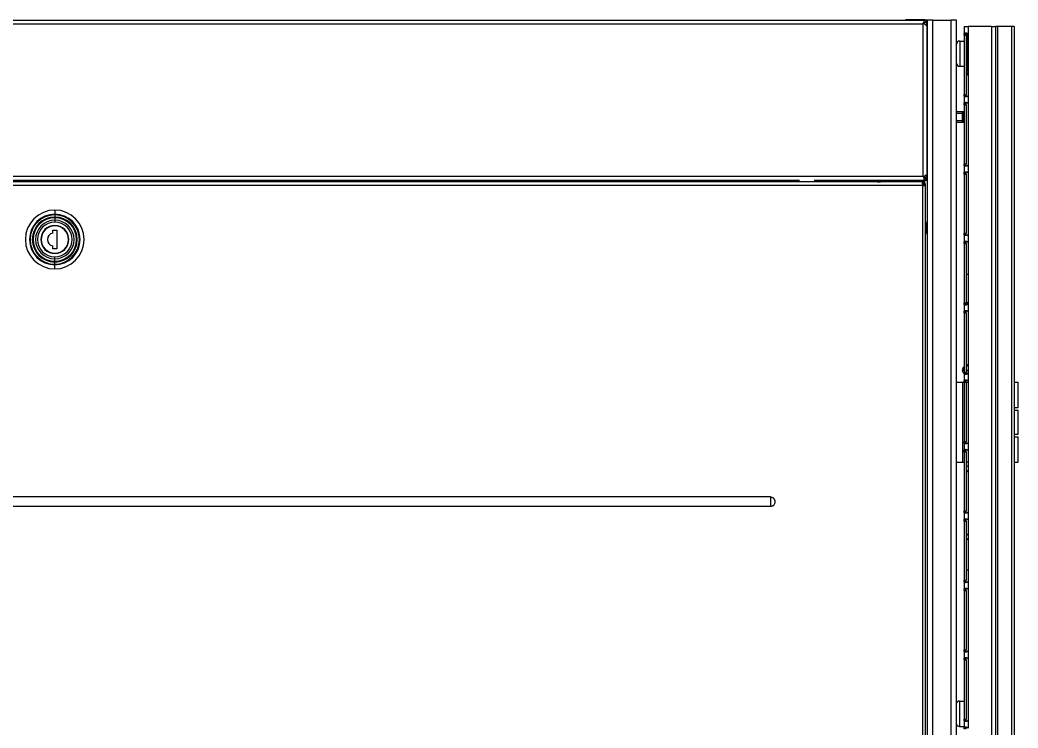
# Model space of a CAD drawing. Header units: millimetres. Extents: x 167 to 1022, y 285 to 720.
# Drawn here: x 454.9 to 517.2, y 439.9 to 484.1 of the extents above; entities that cross this region are included whole.
import ezdxf

# ---------------------------------------------------------------- set-up
doc = ezdxf.new("R2010")
doc.units = ezdxf.units.MM

msp = doc.modelspace()

# ---------------------------------------------------------------- linework, layer by layer
at = {"color": 7, "linetype": 'Continuous', "lineweight": 25}
for p, q in [((402.596, 484.129), (511.499, 484.129)), ((510.222, 484.139), (510.233, 484.129)), ((510.222, 484.139), (510.223, 484.139)), ((511.422, 484.139), (510.223, 484.139)), ((510.233, 484.129), (510.223, 484.139)), ((511.412, 484.129), (511.422, 484.139)), ((511.499, 484.129), (511.499, 484.009)), ((511.547, 484.129), (511.499, 484.129)), ((511.547, 484.129), (511.547, 484.009)), ((511.597, 484.129), (511.547, 484.129)), ((511.597, 288.629), (511.597, 484.129)), ((511.917, 484.129), (511.597, 484.129)), ((511.917, 288.629), (511.917, 484.129)), ((511.917, 484.129), (513.077, 484.129)), ((513.077, 288.629), (513.077, 484.129)), ((513.397, 484.129), (513.077, 484.129)), ((513.397, 291.499), (513.397, 484.129)), ((402.787, 483.889), (511.307, 483.889)), ((511.307, 483.889), (511.36, 483.97)), ((511.307, 483.889), (511.392, 483.91)), ((511.307, 483.889), (511.307, 474.369)), ((511.392, 483.91), (511.35, 483.91)), ((511.36, 483.97), (511.36, 483.929)), ((511.407, 483.889), (511.407, 483.998)), ((511.427, 483.979), (511.427, 484.005)), ((511.427, 483.86), (511.427, 483.979)), ((511.547, 483.979), (511.427, 483.979)), ((511.547, 484.009), (511.499, 484.009)), ((511.547, 483.792), (511.536, 483.792)), ((511.547, 483.792), (511.547, 483.979)), ((511.547, 483.792), (511.547, 474.466)), ((513.887, 483.729), (513.887, 483.258)), ((513.887, 483.729), (514.127, 483.729)), ((514.127, 483.729), (514.127, 483.258)), ((515.597, 483.729), (514.127, 483.729)), ((515.597, 483.729), (515.597, 292.329)), ((515.597, 483.729), (515.837, 483.729)), ((515.837, 483.729), (515.837, 292.329)), ((515.957, 483.729), (515.837, 483.729)), ((516.837, 483.729), (515.957, 483.729)), ((515.957, 483.729), (515.957, 395.972)), ((516.997, 483.729), (516.837, 483.729)), ((516.837, 483.729), (516.837, 394.452)), ((516.997, 483.729), (516.997, 292.329)), ((513.607, 482.819), (513.607, 481.239)), ((513.607, 482.819), (513.887, 482.819)), ((513.887, 483.258), (514.007, 483.258)), ((513.887, 483.179), (513.887, 483.258)), ((513.887, 483.179), (514.007, 483.179)), ((513.887, 483.179), (513.887, 479.479)), ((514.007, 483.179), (514.007, 483.258)), ((514.007, 483.179), (514.007, 479.479)), ((514.057, 483.305), (514.057, 481.029)), ((514.15, 479.479), (514.15, 483.179)), ((513.407, 481.439), (513.407, 482.619)), ((514.067, 482.369), (514.057, 482.369)), ((514.067, 481.604), (514.067, 482.454)), ((514.15, 482.415), (514.067, 482.454)), ((514.067, 481.689), (514.057, 481.689)), ((514.15, 481.643), (514.067, 481.604)), ((513.607, 481.239), (513.887, 481.239)), ((514.007, 481.029), (514.057, 481.029)), ((514.127, 480.679), (514.007, 480.679)), ((514.132, 480.899), (514.057, 480.769)), ((514.088, 480.754), (514.057, 480.769)), ((514.127, 480.679), (514.15, 480.679)), ((514.127, 480.679), (514.127, 479.399)), ((513.887, 479.479), (514.007, 479.479)), ((513.887, 479.399), (513.887, 479.479)), ((513.887, 479.399), (514.007, 479.399)), ((513.887, 479.399), (513.887, 478.918)), ((514.007, 479.399), (514.007, 479.479)), ((514.127, 479.399), (514.127, 478.918)), ((513.887, 478.918), (514.007, 478.918)), ((513.887, 478.839), (513.887, 478.918)), ((513.887, 478.839), (514.007, 478.839)), ((513.887, 478.839), (513.887, 475.139)), ((514.007, 478.839), (514.007, 478.918)), ((514.007, 478.839), (514.007, 475.139)), ((514.127, 478.918), (514.127, 475.059)), ((514.15, 475.139), (514.15, 478.839)), ((513.397, 478.404), (513.749, 478.404)), ((513.397, 478.304), (513.749, 478.304)), ((513.749, 477.834), (513.397, 477.834)), ((513.749, 478.404), (513.749, 478.304)), ((513.749, 478.404), (513.787, 478.404)), ((513.749, 478.304), (513.749, 477.834)), ((513.749, 478.304), (513.82, 478.304)), ((513.82, 477.834), (513.749, 477.834)), ((513.749, 477.834), (513.749, 477.734)), ((513.787, 478.404), (513.887, 478.404)), ((513.82, 478.304), (513.82, 477.834)), ((513.82, 478.304), (513.858, 478.304)), ((513.858, 477.834), (513.82, 477.834)), ((513.858, 477.834), (513.858, 478.304)), ((513.858, 478.304), (513.887, 478.304)), ((513.887, 477.834), (513.858, 477.834)), ((513.749, 477.734), (513.397, 477.734)), ((513.787, 477.734), (513.749, 477.734)), ((513.887, 477.734), (513.787, 477.734)), ((513.887, 475.139), (514.007, 475.139)), ((513.887, 475.059), (513.887, 475.139)), ((513.887, 475.059), (514.007, 475.059)), ((513.887, 475.059), (513.887, 474.578)), ((514.007, 475.059), (514.007, 475.139)), ((514.127, 475.059), (514.127, 474.578)), ((402.596, 474.129), (503.547, 474.129)), ((402.787, 474.369), (511.307, 474.369)), ((456.097, 474.109), (456.093, 474.129)), ((456.117, 474.129), (456.097, 474.109)), ((456.097, 474.009), (456.097, 474.109)), ((457.977, 474.129), (457.997, 474.109)), ((457.997, 474.109), (457.995, 474.129)), ((457.997, 474.109), (458.001, 474.129)), ((457.997, 474.009), (457.997, 474.109)), ((495.817, 474.009), (495.817, 474.129)), ((496.017, 474.009), (496.017, 474.129)), ((496.967, 474.129), (496.967, 474.009)), ((497.517, 474.009), (497.517, 474.129)), ((497.717, 474.129), (497.717, 474.009)), ((498.117, 474.129), (498.117, 474.009)), ((501.437, 474.129), (501.437, 474.009)), ((503.547, 474.041), (503.477, 474.129)), ((503.547, 474.132), (503.547, 474.009)), ((504.547, 474.009), (504.547, 474.132)), ((504.547, 474.129), (511.499, 474.129)), ((505.727, 474.009), (505.727, 474.129)), ((506.047, 474.009), (506.047, 474.129)), ((506.217, 474.009), (506.217, 474.129)), ((508.547, 474.109), (508.147, 474.109)), ((508.217, 474.129), (508.217, 474.109)), ((508.547, 474.129), (508.547, 474.109)), ((508.547, 474.109), (508.547, 474.009)), ((508.547, 474.109), (508.947, 474.109)), ((508.877, 474.109), (508.877, 474.129)), ((509.897, 474.009), (509.897, 474.129)), ((511.307, 474.369), (511.35, 474.348)), ((511.307, 474.369), (511.392, 474.348)), ((511.307, 474.369), (511.36, 474.288)), ((511.392, 474.348), (511.35, 474.348)), ((511.36, 474.288), (511.36, 474.329)), ((511.407, 474.369), (511.407, 474.259)), ((511.427, 474.279), (511.427, 474.398)), ((511.547, 474.279), (511.427, 474.279)), ((511.427, 474.253), (511.427, 474.279)), ((511.427, 473.884), (511.427, 474.129)), ((511.499, 474.129), (511.499, 474.249)), ((511.499, 474.249), (511.547, 474.249)), ((511.499, 474.129), (511.547, 474.129)), ((511.547, 474.279), (511.547, 474.466)), ((511.547, 474.129), (511.547, 474.249)), ((513.887, 474.578), (514.007, 474.578)), ((513.887, 474.499), (513.887, 474.578)), ((513.887, 474.499), (514.007, 474.499)), ((513.887, 474.499), (513.887, 470.799)), ((514.007, 474.499), (514.007, 474.578)), ((514.007, 474.499), (514.007, 470.799)), ((514.127, 474.578), (514.127, 470.719)), ((514.15, 470.799), (514.15, 474.499)), ((511.312, 474.009), (402.783, 474.009)), ((402.822, 473.809), (511.272, 473.809)), ((511.372, 473.884), (511.272, 473.884)), ((511.284, 473.845), (511.272, 473.809)), ((511.308, 473.82), (511.272, 473.809)), ((511.272, 473.809), (511.272, 391.829)), ((511.312, 474.009), (511.312, 473.909)), ((511.372, 474.009), (511.312, 474.009)), ((511.372, 473.909), (511.312, 473.909)), ((511.372, 474.009), (511.372, 473.909)), ((511.472, 473.884), (511.372, 473.884)), ((511.372, 473.849), (511.372, 473.884)), ((511.472, 473.849), (511.372, 473.849)), ((511.472, 473.849), (511.472, 473.884)), ((511.472, 391.789), (511.472, 473.849)), ((457.047, 472.25), (457.047, 471.991)), ((457.047, 471.991), (457.047, 471.952)), ((457.047, 471.952), (457.047, 471.816)), ((457.047, 471.809), (457.047, 471.771)), ((457.047, 471.771), (457.047, 471.614)), ((457.047, 471.614), (457.047, 471.489)), ((456.732, 471.201), (456.734, 471.201)), ((456.732, 471.198), (456.732, 471.201)), ((456.734, 471.199), (456.734, 471.201)), ((456.917, 470.989), (457.177, 470.989)), ((456.917, 470.809), (456.917, 470.989)), ((457.047, 471.284), (457.047, 471.264)), ((457.047, 471.264), (457.047, 471.26)), ((457.177, 470.989), (457.177, 469.829)), ((511.577, 471.129), (511.477, 471.129)), ((511.577, 471.129), (511.577, 471.529)), ((511.597, 471.459), (511.577, 471.459)), ((511.577, 471.129), (511.577, 470.729)), ((511.597, 471.129), (511.577, 471.129)), ((456.255, 470.724), (456.256, 470.723)), ((456.255, 470.724), (456.257, 470.724)), ((456.257, 470.724), (456.256, 470.723)), ((511.577, 470.799), (511.597, 470.799)), ((513.887, 470.799), (514.007, 470.799)), ((513.887, 470.719), (513.887, 470.799)), ((513.887, 470.719), (514.007, 470.719)), ((513.887, 470.719), (513.887, 470.238)), ((514.007, 470.719), (514.007, 470.799)), ((514.127, 470.719), (514.127, 470.238)), ((456.917, 469.829), (456.917, 470.009)), ((457.177, 469.829), (456.917, 469.829)), ((513.887, 470.238), (514.007, 470.238)), ((513.887, 470.159), (513.887, 470.238)), ((513.887, 470.159), (514.007, 470.159)), ((513.887, 470.159), (513.887, 466.459)), ((514.007, 470.159), (514.007, 470.238)), ((514.007, 470.159), (514.007, 466.459)), ((514.127, 470.238), (514.127, 468.229)), ((514.15, 466.459), (514.15, 470.159)), ((456.732, 469.619), (456.732, 469.619)), ((456.734, 469.617), (456.732, 469.619)), ((456.734, 469.619), (456.734, 469.617)), ((457.047, 469.554), (457.047, 469.557)), ((457.047, 469.534), (457.047, 469.554)), ((457.047, 469.204), (457.047, 469.329)), ((457.047, 469.046), (457.047, 469.204)), ((457.047, 469.009), (457.047, 469.046)), ((457.047, 468.866), (457.047, 469.002)), ((457.047, 468.827), (457.047, 468.866)), ((457.047, 468.568), (457.047, 468.827)), ((514.127, 468.229), (514.007, 468.229)), ((514.127, 468.229), (514.15, 468.229)), ((513.887, 466.459), (514.007, 466.459)), ((513.887, 466.379), (513.887, 466.459)), ((513.887, 466.379), (514.007, 466.379)), ((513.887, 466.379), (513.887, 465.898)), ((514.007, 466.379), (514.007, 466.459)), ((514.127, 466.499), (514.127, 466.379)), ((514.127, 466.379), (514.127, 465.898)), ((513.887, 465.898), (514.007, 465.898)), ((513.887, 465.819), (513.887, 465.898)), ((513.887, 465.819), (514.007, 465.819)), ((513.887, 465.819), (513.887, 462.119)), ((514.007, 465.819), (514.007, 465.898)), ((514.007, 465.819), (514.007, 462.119)), ((514.15, 462.119), (514.15, 465.819)), ((514.096, 462.576), (514.007, 462.559)), ((514.029, 462.528), (514.007, 462.524)), ((514.029, 462.528), (514.096, 462.576)), ((514.15, 462.564), (514.096, 462.576)), ((513.828, 462.085), (513.887, 462.029)), ((513.887, 462.119), (514.007, 462.119)), ((513.887, 462.039), (513.887, 462.119)), ((513.887, 462.039), (514.007, 462.039)), ((513.887, 462.039), (513.887, 461.558)), ((514.007, 462.039), (514.007, 462.119)), ((514.127, 462.039), (514.127, 461.558)), ((513.397, 461.479), (513.797, 461.479)), ((513.797, 456.479), (513.797, 461.479)), ((513.797, 461.479), (513.887, 461.479)), ((513.887, 461.558), (514.007, 461.558)), ((513.887, 461.479), (513.887, 461.558)), ((513.887, 461.479), (514.007, 461.479)), ((513.887, 461.479), (513.887, 457.779)), ((514.007, 461.479), (514.007, 461.558)), ((514.007, 461.479), (514.007, 457.779)), ((514.007, 461.479), (514.15, 461.479)), ((514.15, 457.779), (514.15, 461.479)), ((516.997, 461.479), (517.247, 461.479)), ((517.247, 459.879), (517.247, 461.479)), ((517.247, 459.879), (516.997, 459.879)), ((516.997, 459.729), (517.247, 459.729)), ((517.247, 458.229), (517.247, 459.729)), ((516.997, 458.229), (517.247, 458.229)), ((516.997, 458.079), (517.247, 458.079)), ((517.247, 456.479), (517.247, 458.079)), ((513.887, 457.779), (514.007, 457.779)), ((513.887, 457.699), (513.887, 457.779)), ((513.887, 457.699), (514.007, 457.699)), ((513.887, 457.699), (513.887, 457.218)), ((513.997, 457.633), (513.997, 457.686)), ((513.997, 457.232), (513.997, 457.285)), ((514.007, 457.699), (514.007, 457.779)), ((514.127, 457.699), (514.127, 457.218)), ((513.887, 457.218), (514.007, 457.218)), ((513.887, 457.139), (513.887, 457.218)), ((513.887, 457.139), (514.007, 457.139)), ((513.887, 457.139), (513.887, 453.439)), ((514.007, 457.139), (514.007, 457.218)), ((514.007, 457.139), (514.007, 453.439)), ((514.15, 453.439), (514.15, 457.139)), ((513.397, 456.479), (513.797, 456.479)), ((513.797, 456.479), (513.887, 456.479)), ((514.15, 456.479), (514.007, 456.479)), ((514.127, 456.229), (514.007, 456.229)), ((514.127, 456.229), (514.127, 455.868)), ((514.127, 456.229), (514.15, 456.229)), ((516.997, 456.479), (517.247, 456.479)), ((501.777, 454.308), (412.317, 454.308)), ((501.777, 454.308), (501.777, 453.71)), ((501.777, 453.71), (412.317, 453.71)), ((513.887, 453.439), (514.007, 453.439)), ((513.887, 453.359), (513.887, 453.439)), ((513.887, 453.359), (514.007, 453.359)), ((513.887, 453.359), (513.887, 452.878)), ((513.887, 452.878), (514.007, 452.878)), ((513.887, 452.799), (513.887, 452.878)), ((514.007, 453.359), (514.007, 453.439)), ((514.007, 452.799), (514.007, 452.878)), ((514.127, 453.359), (514.127, 452.878)), ((513.887, 452.799), (514.007, 452.799)), ((513.887, 452.799), (513.887, 449.099)), ((514.007, 452.799), (514.007, 449.099)), ((514.15, 449.099), (514.15, 452.799)), ((514.127, 452.009), (514.127, 451.618)), ((514.127, 449.729), (514.007, 449.729)), ((514.127, 449.729), (514.15, 449.729)), ((514.127, 449.729), (514.127, 449.019)), ((513.887, 449.099), (514.007, 449.099)), ((513.887, 449.019), (513.887, 449.099)), ((513.887, 449.019), (514.007, 449.019)), ((513.887, 449.019), (513.887, 448.538)), ((513.887, 448.538), (514.007, 448.538)), ((513.887, 448.459), (513.887, 448.538)), ((514.007, 449.019), (514.007, 449.099)), ((514.007, 448.459), (514.007, 448.538)), ((514.127, 449.019), (514.127, 448.538)), ((514.127, 448.538), (514.127, 444.679)), ((513.887, 448.459), (514.007, 448.459)), ((513.887, 448.459), (513.887, 444.759)), ((514.007, 448.459), (514.007, 444.759)), ((514.15, 444.759), (514.15, 448.459)), ((513.887, 444.759), (514.007, 444.759)), ((513.887, 444.679), (513.887, 444.759)), ((514.007, 444.679), (514.007, 444.759)), ((513.887, 444.679), (514.007, 444.679)), ((513.887, 444.679), (513.887, 444.198)), ((513.887, 444.198), (514.007, 444.198)), ((513.887, 444.119), (513.887, 444.198)), ((514.007, 444.119), (514.007, 444.198)), ((514.127, 444.679), (514.127, 444.198)), ((514.127, 444.198), (514.127, 440.339)), ((513.887, 444.119), (514.007, 444.119)), ((513.887, 444.119), (513.887, 440.419)), ((514.007, 444.119), (514.007, 440.419)), ((514.15, 440.419), (514.15, 444.119)), ((513.587, 441.544), (513.587, 439.964)), ((513.587, 441.544), (513.887, 441.544)), ((513.887, 440.419), (514.007, 440.419)), ((513.887, 440.339), (513.887, 440.419)), ((514.007, 440.339), (514.007, 440.419)), ((513.587, 439.964), (513.887, 439.964)), ((513.887, 440.339), (514.007, 440.339)), ((513.887, 440.339), (513.887, 439.858)), ((513.887, 439.858), (514.007, 439.858)), ((513.887, 439.779), (513.887, 439.858)), ((514.007, 439.779), (514.007, 439.858)), ((514.127, 440.339), (514.127, 439.858))]:
    msp.add_line(p, q, dxfattribs=at)
at = {"color": 7, "linetype": 'Continuous', "lineweight": 25, "flags": 128}
for points in [[(514.057, 480.769), (514.025, 480.791), (514.007, 480.805)], [(501.082, 474.009), (501.049, 474.04), (500.977, 474.129)], [(501.793, 474.009), (501.826, 474.04), (501.898, 474.129)]]:
    msp.add_lwpolyline(points, dxfattribs=at)
at = {"color": 7, "linetype": 'Continuous', "lineweight": 25}
for centre, radius, start, end in [((513.607, 482.619), 0.2, 90, 180), ((514, 483.179), 0.15, 0, 31.97075), ((513.607, 481.439), 0.2, 180, 270), ((514.207, 481.029), 0.15, 180, 240), ((514, 479.479), 0.15, 328.02925, 0), ((514, 478.839), 0.15, 0, 31.97075), ((513.731, 478.316), 0.0893, 351.95053, 78.57825), ((513.731, 477.821), 0.0893, 281.42175, 8.04947), ((513.77, 478.316), 0.0893, 351.95053, 78.57825), ((513.77, 477.821), 0.0893, 281.42175, 8.04947), ((514, 475.139), 0.15, 328.02925, 0), ((508.547, 474.859), 0.85, 241.92751, 270), ((508.547, 474.859), 0.85, 270, 298.07249), ((514, 474.499), 0.15, 0, 31.97075), ((457.047, 470.409), 1.841, 90, 270), ((457.047, 470.409), 1.841, 270, 90), ((457.047, 470.409), 1.582, 90, 270), ((457.047, 470.409), 1.543, 90, 270), ((457.047, 470.409), 1.407, 90, 270), ((457.047, 470.409), 1.4, 90, 270), ((457.047, 470.409), 1.362, 90, 270), ((457.047, 470.409), 1.205, 90, 270), ((457.047, 470.409), 1.582, 270, 90), ((457.047, 470.409), 1.543, 270, 90), ((457.047, 470.409), 1.407, 270, 90), ((457.047, 470.409), 1.4, 270, 90), ((457.047, 470.409), 1.362, 270, 90), ((457.047, 470.409), 1.205, 270, 90), ((457.047, 470.409), 1.08, 90, 270), ((457.047, 470.409), 0.875, 90, 270), ((457.047, 470.409), 0.855, 90, 270), ((457.047, 470.409), 0.85, 0, 180), ((457.047, 470.409), 0.853, 111.68103, 158.31897), ((457.047, 470.409), 0.852, 90, 111.63323), ((457.047, 470.409), 1.08, 270, 90), ((457.047, 470.409), 0.875, 270, 90), ((457.047, 470.409), 0.855, 270, 90), ((457.047, 470.409), 0.852, 270, 90), ((512.327, 471.129), 0.85, 151.92751, 180), ((512.327, 471.129), 0.85, 180, 208.07249), ((457.047, 470.409), 0.852, 158.36677, 248.36677), ((457.047, 470.409), 0.851, 158.26286, 248.26286), ((457.047, 470.409), 0.85, 180, 0), ((457.001, 470.409), 0.409, 101.81423, 258.18577), ((514, 470.799), 0.15, 328.02925, 0), ((514, 470.159), 0.15, 0, 31.97075), ((457.047, 470.409), 0.852, 248.36677, 270), ((514, 466.579), 0.15, 328.02925, 0), ((514, 466.459), 0.15, 328.02925, 0), ((514, 465.819), 0.15, 0, 31.97075), ((514, 462.119), 0.15, 328.02925, 0), ((514, 461.479), 0.15, 0, 31.97075), ((514, 457.779), 0.15, 328.02925, 0), ((514, 457.139), 0.15, 0, 31.97075), ((514, 455.789), 0.15, 0, 31.97075), ((514, 453.439), 0.15, 328.02925, 0), ((514, 452.799), 0.15, 0, 31.97075), ((514, 452.089), 0.15, 328.02925, 0), ((514, 451.539), 0.15, 0, 31.97075), ((514, 449.099), 0.15, 328.02925, 0), ((514, 448.459), 0.15, 0, 31.97075), ((514, 444.759), 0.15, 328.02925, 0), ((514, 444.119), 0.15, 0, 31.97075), ((513.587, 441.344), 0.2, 90, 161.80513), ((514, 440.419), 0.15, 328.02925, 0), ((513.587, 440.164), 0.2, 198.19487, 270)]:
    msp.add_arc(centre, radius, start, end, dxfattribs=at)
for points, knots in [([(511.499, 484.129), (511.486, 484.129), (511.459, 484.129), (511.427, 484.125), (511.401, 484.115), (511.381, 484.099), (511.368, 484.076), (511.36, 484.045), (511.356, 484.01), (511.359, 483.983), (511.36, 483.97)], [0, 0, 0, 0, 0.124893, 0.249876, 0.374897, 0.499919, 0.624947, 0.749965, 0.874984, 1, 1, 1, 1]), ([(511.499, 484.009), (511.481, 484.009), (511.444, 484.009), (511.403, 484.004), (511.377, 483.991), (511.363, 483.977), (511.36, 483.963), (511.358, 483.956)], [0, 0, 0, 0, 0.289161, 0.577672, 0.722289, 0.866716, 1, 1, 1, 1]), ([(511.547, 483.792), (511.547, 483.791), (511.545, 483.788), (511.534, 483.79), (511.517, 483.796), (511.495, 483.808), (511.468, 483.825), (511.44, 483.847), (511.413, 483.875), (511.399, 483.898), (511.392, 483.91)], [0, 0, 0, 0, 0.125007, 0.250015, 0.375023, 0.500038, 0.625051, 0.750066, 0.875064, 1, 1, 1, 1]), ([(513.887, 483.258), (513.888, 483.27), (513.889, 483.293), (513.901, 483.314), (513.924, 483.326), (513.956, 483.33), (513.997, 483.326), (514.042, 483.314), (514.089, 483.293), (514.115, 483.27), (514.127, 483.258)], [0, 0, 0, 0, 0.124908, 0.249934, 0.374966, 0.5, 0.625034, 0.750066, 0.875092, 1, 1, 1, 1]), ([(514.007, 483.258), (514.008, 483.267), (514.008, 483.286), (514.011, 483.307), (514.018, 483.315), (514.021, 483.318)], [0, 0, 0, 0, 0.3713948, 0.7423809, 1, 1, 1, 1]), ([(514.15, 480.735), (514.149, 480.735), (514.128, 480.737), (514.098, 480.749), (514.064, 480.765), (514.06, 480.768), (514.057, 480.769)], [0, 0, 0, 0, 0.01424, 0.344635, 0.671214, 1, 1, 1, 1]), ([(514.132, 480.899), (514.133, 480.897), (514.134, 480.896), (514.15, 480.89), (514.15, 480.89)], [0, 0, 0, 0, 0.978495, 1, 1, 1, 1]), ([(514.127, 479.399), (514.115, 479.388), (514.089, 479.365), (514.042, 479.344), (513.997, 479.332), (513.956, 479.328), (513.924, 479.332), (513.901, 479.344), (513.889, 479.365), (513.888, 479.388), (513.887, 479.399)], [0, 0, 0, 0, 0.124908, 0.249934, 0.374966, 0.5, 0.625034, 0.750066, 0.875092, 1, 1, 1, 1]), ([(514.013, 479.351), (514.011, 479.358), (514.008, 479.372), (514.008, 479.39), (514.007, 479.399)], [0, 0, 0, 0, 0.492849, 1, 1, 1, 1]), ([(513.887, 478.918), (513.888, 478.93), (513.889, 478.953), (513.901, 478.974), (513.924, 478.986), (513.956, 478.99), (513.997, 478.986), (514.042, 478.974), (514.089, 478.953), (514.115, 478.93), (514.127, 478.918)], [0, 0, 0, 0, 0.124908, 0.249934, 0.374966, 0.5, 0.625034, 0.750066, 0.875092, 1, 1, 1, 1]), ([(514.007, 478.918), (514.008, 478.927), (514.008, 478.946), (514.011, 478.967), (514.018, 478.975), (514.021, 478.978)], [0, 0, 0, 0, 0.371395, 0.742381, 1, 1, 1, 1]), ([(514.127, 475.059), (514.115, 475.048), (514.089, 475.025), (514.042, 475.004), (513.997, 474.992), (513.956, 474.988), (513.924, 474.992), (513.901, 475.004), (513.889, 475.025), (513.888, 475.048), (513.887, 475.059)], [0, 0, 0, 0, 0.124908, 0.249934, 0.374966, 0.5, 0.625034, 0.750066, 0.875092, 1, 1, 1, 1]), ([(514.013, 475.011), (514.011, 475.018), (514.008, 475.032), (514.008, 475.05), (514.007, 475.059)], [0, 0, 0, 0, 0.492849, 1, 1, 1, 1]), ([(511.36, 474.288), (511.359, 474.275), (511.356, 474.248), (511.36, 474.212), (511.368, 474.182), (511.381, 474.159), (511.401, 474.142), (511.427, 474.133), (511.459, 474.129), (511.486, 474.129), (511.499, 474.129)], [0, 0, 0, 0, 0.125016, 0.250035, 0.375053, 0.500081, 0.625103, 0.750124, 0.875107, 1, 1, 1, 1]), ([(511.358, 474.302), (511.36, 474.295), (511.363, 474.281), (511.377, 474.266), (511.403, 474.254), (511.444, 474.249), (511.481, 474.249), (511.499, 474.249)], [0, 0, 0, 0, 0.1332838, 0.2777108, 0.4223284, 0.7108394, 1, 1, 1, 1]), ([(511.392, 474.348), (511.399, 474.36), (511.413, 474.383), (511.44, 474.411), (511.468, 474.433), (511.495, 474.45), (511.517, 474.461), (511.534, 474.468), (511.545, 474.47), (511.547, 474.467), (511.547, 474.466)], [0, 0, 0, 0, 0.124936, 0.249934, 0.374949, 0.499962, 0.624977, 0.749985, 0.874993, 1, 1, 1, 1]), ([(513.887, 474.578), (513.888, 474.59), (513.889, 474.613), (513.901, 474.634), (513.924, 474.646), (513.956, 474.65), (513.997, 474.646), (514.042, 474.634), (514.089, 474.613), (514.115, 474.59), (514.127, 474.578)], [0, 0, 0, 0, 0.124908, 0.249934, 0.374966, 0.5, 0.625034, 0.750066, 0.875092, 1, 1, 1, 1]), ([(514.007, 474.578), (514.008, 474.587), (514.008, 474.606), (514.011, 474.627), (514.018, 474.635), (514.021, 474.638)], [0, 0, 0, 0, 0.371395, 0.742381, 1, 1, 1, 1]), ([(511.312, 474.009), (511.304, 474.009), (511.287, 474.008), (511.27, 474), (511.259, 473.987), (511.254, 473.967), (511.253, 473.941), (511.258, 473.91), (511.267, 473.877), (511.278, 473.856), (511.284, 473.845)], [0, 0, 0, 0, 0.124917, 0.249916, 0.374933, 0.499949, 0.624966, 0.749982, 0.875003, 1, 1, 1, 1]), ([(511.312, 473.909), (511.3, 473.909), (511.28, 473.909), (511.268, 473.902), (511.264, 473.9)], [0, 0, 0, 0, 0.665908, 1, 1, 1, 1]), ([(511.284, 473.845), (511.288, 473.839), (511.294, 473.83), (511.304, 473.823), (511.308, 473.82)], [0, 0, 0, 0, 0.560027, 1, 1, 1, 1]), ([(511.308, 473.82), (511.319, 473.815), (511.341, 473.803), (511.374, 473.794), (511.404, 473.789), (511.43, 473.79), (511.45, 473.796), (511.464, 473.807), (511.472, 473.823), (511.472, 473.84), (511.472, 473.849)], [0, 0, 0, 0, 0.1249967, 0.2500179, 0.3750344, 0.5000511, 0.6250666, 0.7500838, 0.875083, 1, 1, 1, 1]), ([(511.34, 473.79), (511.345, 473.79), (511.355, 473.791), (511.365, 473.8), (511.372, 473.817), (511.372, 473.836), (511.372, 473.849)], [0, 0, 0, 0, 0.195658, 0.396881, 0.598378, 1, 1, 1, 1]), ([(514.127, 470.719), (514.115, 470.708), (514.089, 470.685), (514.042, 470.664), (513.997, 470.652), (513.956, 470.648), (513.924, 470.652), (513.901, 470.664), (513.889, 470.685), (513.888, 470.708), (513.887, 470.719)], [0, 0, 0, 0, 0.1249076, 0.2499336, 0.3749664, 0.5, 0.6250336, 0.7500664, 0.8750924, 1, 1, 1, 1]), ([(514.013, 470.671), (514.011, 470.678), (514.008, 470.692), (514.008, 470.71), (514.007, 470.719)], [0, 0, 0, 0, 0.492849, 1, 1, 1, 1]), ([(513.887, 470.238), (513.888, 470.25), (513.889, 470.273), (513.901, 470.294), (513.924, 470.306), (513.956, 470.31), (513.997, 470.306), (514.042, 470.294), (514.089, 470.273), (514.115, 470.25), (514.127, 470.238)], [0, 0, 0, 0, 0.124908, 0.249934, 0.374966, 0.5, 0.625034, 0.750066, 0.875092, 1, 1, 1, 1]), ([(514.007, 470.238), (514.008, 470.247), (514.008, 470.266), (514.011, 470.287), (514.018, 470.295), (514.021, 470.298)], [0, 0, 0, 0, 0.371395, 0.742381, 1, 1, 1, 1]), ([(514.127, 466.379), (514.115, 466.368), (514.089, 466.345), (514.042, 466.324), (513.997, 466.312), (513.956, 466.308), (513.924, 466.312), (513.901, 466.324), (513.889, 466.345), (513.888, 466.368), (513.887, 466.379)], [0, 0, 0, 0, 0.124908, 0.249934, 0.374966, 0.5, 0.625034, 0.750066, 0.875092, 1, 1, 1, 1]), ([(513.887, 465.898), (513.888, 465.91), (513.889, 465.933), (513.901, 465.954), (513.924, 465.966), (513.956, 465.97), (513.997, 465.966), (514.042, 465.954), (514.089, 465.933), (514.115, 465.91), (514.127, 465.898)], [0, 0, 0, 0, 0.124908, 0.249934, 0.374966, 0.5, 0.625034, 0.750066, 0.875092, 1, 1, 1, 1]), ([(514.007, 466.499), (514.008, 466.49), (514.008, 466.472), (514.012, 466.449), (514.021, 466.436), (514.032, 466.43), (514.042, 466.428), (514.054, 466.43), (514.071, 466.436), (514.092, 466.449), (514.113, 466.472), (514.123, 466.49), (514.127, 466.499)], [0, 0, 0, 0, 0.125113, 0.250088, 0.374797, 0.437403, 0.5, 0.562597, 0.625203, 0.749912, 0.874887, 1, 1, 1, 1]), ([(514.013, 466.331), (514.011, 466.338), (514.008, 466.352), (514.008, 466.37), (514.007, 466.379)], [0, 0, 0, 0, 0.492849, 1, 1, 1, 1]), ([(514.021, 466.439), (514.028, 466.441), (514.05, 466.447), (514.089, 466.465), (514.115, 466.488), (514.127, 466.499)], [0, 0, 0, 0, 0.195261, 0.597821, 1, 1, 1, 1]), ([(514.007, 465.898), (514.008, 465.907), (514.008, 465.926), (514.011, 465.947), (514.018, 465.955), (514.021, 465.958)], [0, 0, 0, 0, 0.3713948, 0.7423809, 1, 1, 1, 1]), ([(513.887, 462.49), (513.862, 462.464), (513.808, 462.41), (513.767, 462.304), (513.761, 462.197), (513.8, 462.109), (513.847, 462.058), (513.883, 462.051), (513.887, 462.05)], [0, 0, 0, 0, 0.182775, 0.380356, 0.57793, 0.777102, 0.974179, 1, 1, 1, 1]), ([(513.887, 462.467), (513.872, 462.451), (513.837, 462.416), (513.81, 462.347), (513.806, 462.275), (513.832, 462.217), (513.863, 462.183), (513.886, 462.179), (513.887, 462.178)], [0, 0, 0, 0, 0.174055, 0.376028, 0.578002, 0.780067, 0.98201, 1, 1, 1, 1]), ([(514.007, 462.178), (514.01, 462.178), (514.035, 462.183), (514.081, 462.217), (514.131, 462.268), (514.145, 462.307), (514.15, 462.323)], [0, 0, 0, 0, 0.035969, 0.398573, 0.761396, 1, 1, 1, 1]), ([(514.15, 462.448), (514.147, 462.458), (514.137, 462.487), (514.095, 462.519), (514.051, 462.525), (514.029, 462.528)], [0, 0, 0, 0, 0.18434, 0.592101, 1, 1, 1, 1]), ([(514.127, 462.039), (514.115, 462.028), (514.089, 462.005), (514.042, 461.984), (513.997, 461.972), (513.956, 461.968), (513.924, 461.972), (513.901, 461.984), (513.889, 462.005), (513.888, 462.028), (513.887, 462.039)], [0, 0, 0, 0, 0.124908, 0.249934, 0.374966, 0.5, 0.625034, 0.750066, 0.875092, 1, 1, 1, 1]), ([(513.887, 461.558), (513.888, 461.57), (513.889, 461.593), (513.901, 461.614), (513.924, 461.626), (513.956, 461.63), (513.997, 461.626), (514.042, 461.614), (514.089, 461.593), (514.115, 461.57), (514.127, 461.558)], [0, 0, 0, 0, 0.124908, 0.249934, 0.374966, 0.5, 0.625034, 0.750066, 0.875092, 1, 1, 1, 1]), ([(514.007, 462.04), (514.03, 462.043), (514.078, 462.048), (514.122, 462.08), (514.146, 462.097)], [0, 0, 0, 0, 0.462373, 1, 1, 1, 1]), ([(514.013, 461.992), (514.011, 461.998), (514.008, 462.012), (514.008, 462.03), (514.007, 462.039)], [0, 0, 0, 0, 0.4826959, 1, 1, 1, 1]), ([(514.007, 461.558), (514.008, 461.567), (514.008, 461.586), (514.011, 461.607), (514.018, 461.615), (514.021, 461.618)], [0, 0, 0, 0, 0.371395, 0.742381, 1, 1, 1, 1]), ([(514.127, 457.699), (514.115, 457.688), (514.089, 457.665), (514.042, 457.644), (513.997, 457.632), (513.956, 457.628), (513.924, 457.632), (513.901, 457.644), (513.889, 457.665), (513.888, 457.688), (513.887, 457.699)], [0, 0, 0, 0, 0.124908, 0.249934, 0.374966, 0.5, 0.625034, 0.750066, 0.875092, 1, 1, 1, 1]), ([(513.887, 457.218), (513.888, 457.23), (513.889, 457.253), (513.901, 457.274), (513.924, 457.286), (513.956, 457.29), (513.997, 457.286), (514.042, 457.274), (514.089, 457.253), (514.115, 457.23), (514.127, 457.218)], [0, 0, 0, 0, 0.124908, 0.249934, 0.374966, 0.5, 0.625034, 0.750066, 0.875092, 1, 1, 1, 1]), ([(514.013, 457.651), (514.011, 457.658), (514.008, 457.672), (514.008, 457.69), (514.007, 457.699)], [0, 0, 0, 0, 0.492849, 1, 1, 1, 1]), ([(514.007, 457.218), (514.008, 457.227), (514.008, 457.246), (514.011, 457.267), (514.018, 457.275), (514.021, 457.278)], [0, 0, 0, 0, 0.371395, 0.742381, 1, 1, 1, 1]), ([(514.127, 455.868), (514.123, 455.877), (514.113, 455.896), (514.092, 455.919), (514.071, 455.932), (514.054, 455.938), (514.042, 455.939), (514.032, 455.938), (514.021, 455.932), (514.012, 455.919), (514.008, 455.896), (514.008, 455.877), (514.007, 455.868)], [0, 0, 0, 0, 0.125113, 0.250088, 0.374797, 0.437403, 0.5, 0.562597, 0.625203, 0.749912, 0.874887, 1, 1, 1, 1]), ([(514.127, 455.868), (514.115, 455.88), (514.089, 455.903), (514.045, 455.923), (514.019, 455.929), (514.007, 455.932)], [0, 0, 0, 0, 0.3591646, 0.7186696, 1, 1, 1, 1]), ([(501.777, 454.308), (501.796, 454.306), (501.834, 454.304), (501.888, 454.286), (501.937, 454.257), (501.979, 454.219), (502.012, 454.173), (502.043, 454.104), (502.05, 454.009), (502.043, 453.914), (502.012, 453.845), (501.979, 453.799), (501.937, 453.761), (501.888, 453.732), (501.834, 453.714), (501.796, 453.711), (501.777, 453.71)], [0, 0, 0, 0, 0.06256, 0.125121, 0.187681, 0.250234, 0.312773, 0.375303, 0.500001, 0.624698, 0.687228, 0.749767, 0.812319, 0.874878, 0.93744, 1, 1, 1, 1]), ([(514.127, 453.359), (514.115, 453.348), (514.089, 453.325), (514.042, 453.304), (513.997, 453.292), (513.956, 453.288), (513.924, 453.292), (513.901, 453.304), (513.889, 453.325), (513.888, 453.348), (513.887, 453.359)], [0, 0, 0, 0, 0.124908, 0.249934, 0.374966, 0.5, 0.625034, 0.750066, 0.875092, 1, 1, 1, 1]), ([(513.887, 452.878), (513.888, 452.89), (513.889, 452.913), (513.901, 452.934), (513.924, 452.946), (513.956, 452.95), (513.997, 452.946), (514.042, 452.934), (514.089, 452.913), (514.115, 452.89), (514.127, 452.878)], [0, 0, 0, 0, 0.124908, 0.249934, 0.374966, 0.5, 0.625034, 0.750066, 0.875092, 1, 1, 1, 1]), ([(514.013, 453.311), (514.011, 453.318), (514.008, 453.332), (514.008, 453.35), (514.007, 453.359)], [0, 0, 0, 0, 0.492849, 1, 1, 1, 1]), ([(514.007, 452.878), (514.008, 452.887), (514.008, 452.906), (514.011, 452.927), (514.018, 452.935), (514.021, 452.938)], [0, 0, 0, 0, 0.371395, 0.742381, 1, 1, 1, 1]), ([(514.007, 452.009), (514.008, 452), (514.008, 451.982), (514.012, 451.959), (514.021, 451.946), (514.032, 451.94), (514.042, 451.938), (514.054, 451.94), (514.071, 451.946), (514.092, 451.959), (514.113, 451.982), (514.123, 452), (514.127, 452.009)], [0, 0, 0, 0, 0.125113, 0.250088, 0.374797, 0.437403, 0.5, 0.562597, 0.625203, 0.749912, 0.874887, 1, 1, 1, 1]), ([(514.127, 451.618), (514.123, 451.627), (514.113, 451.646), (514.092, 451.669), (514.071, 451.682), (514.054, 451.688), (514.042, 451.689), (514.032, 451.688), (514.021, 451.682), (514.012, 451.669), (514.008, 451.646), (514.008, 451.627), (514.007, 451.618)], [0, 0, 0, 0, 0.125113, 0.250088, 0.374797, 0.437403, 0.5, 0.562597, 0.625203, 0.749912, 0.874887, 1, 1, 1, 1]), ([(514.127, 451.618), (514.115, 451.63), (514.089, 451.653), (514.045, 451.673), (514.019, 451.679), (514.007, 451.682)], [0, 0, 0, 0, 0.359165, 0.71867, 1, 1, 1, 1]), ([(514.021, 451.949), (514.028, 451.951), (514.05, 451.957), (514.089, 451.975), (514.115, 451.998), (514.127, 452.009)], [0, 0, 0, 0, 0.195261, 0.597821, 1, 1, 1, 1]), ([(514.127, 449.019), (514.115, 449.008), (514.089, 448.985), (514.042, 448.964), (513.997, 448.952), (513.956, 448.948), (513.924, 448.952), (513.901, 448.964), (513.889, 448.985), (513.888, 449.008), (513.887, 449.019)], [0, 0, 0, 0, 0.124908, 0.249934, 0.374966, 0.5, 0.625034, 0.750066, 0.875092, 1, 1, 1, 1]), ([(513.887, 448.538), (513.888, 448.55), (513.889, 448.573), (513.901, 448.594), (513.924, 448.606), (513.956, 448.61), (513.997, 448.606), (514.042, 448.594), (514.089, 448.573), (514.115, 448.55), (514.127, 448.538)], [0, 0, 0, 0, 0.124908, 0.249934, 0.374966, 0.5, 0.625034, 0.750066, 0.875092, 1, 1, 1, 1]), ([(514.013, 448.971), (514.011, 448.978), (514.008, 448.992), (514.008, 449.01), (514.007, 449.019)], [0, 0, 0, 0, 0.492849, 1, 1, 1, 1]), ([(514.007, 448.538), (514.008, 448.547), (514.008, 448.566), (514.011, 448.587), (514.018, 448.595), (514.021, 448.598)], [0, 0, 0, 0, 0.371395, 0.742381, 1, 1, 1, 1]), ([(514.127, 444.679), (514.115, 444.668), (514.089, 444.645), (514.042, 444.624), (513.997, 444.612), (513.956, 444.608), (513.924, 444.612), (513.901, 444.624), (513.889, 444.645), (513.888, 444.668), (513.887, 444.679)], [0, 0, 0, 0, 0.124908, 0.249934, 0.374966, 0.5, 0.625034, 0.750066, 0.875092, 1, 1, 1, 1]), ([(513.887, 444.198), (513.888, 444.21), (513.889, 444.233), (513.901, 444.254), (513.924, 444.266), (513.956, 444.27), (513.997, 444.266), (514.042, 444.254), (514.089, 444.233), (514.115, 444.21), (514.127, 444.198)], [0, 0, 0, 0, 0.124908, 0.249934, 0.374966, 0.5, 0.625034, 0.750066, 0.875092, 1, 1, 1, 1]), ([(514.013, 444.631), (514.011, 444.638), (514.008, 444.652), (514.008, 444.67), (514.007, 444.679)], [0, 0, 0, 0, 0.492849, 1, 1, 1, 1]), ([(514.007, 444.198), (514.008, 444.207), (514.008, 444.226), (514.011, 444.247), (514.018, 444.255), (514.021, 444.258)], [0, 0, 0, 0, 0.371395, 0.742381, 1, 1, 1, 1]), ([(514.127, 440.339), (514.115, 440.328), (514.089, 440.305), (514.042, 440.284), (513.997, 440.272), (513.956, 440.268), (513.924, 440.272), (513.901, 440.284), (513.889, 440.305), (513.888, 440.328), (513.887, 440.339)], [0, 0, 0, 0, 0.124908, 0.249934, 0.374966, 0.5, 0.625034, 0.750066, 0.875092, 1, 1, 1, 1]), ([(513.887, 439.858), (513.888, 439.87), (513.889, 439.893), (513.901, 439.914), (513.924, 439.926), (513.956, 439.93), (513.997, 439.926), (514.042, 439.914), (514.089, 439.893), (514.115, 439.87), (514.127, 439.858)], [0, 0, 0, 0, 0.124908, 0.249934, 0.374966, 0.5, 0.625034, 0.750066, 0.875092, 1, 1, 1, 1]), ([(514.013, 440.291), (514.011, 440.298), (514.008, 440.312), (514.008, 440.33), (514.007, 440.339)], [0, 0, 0, 0, 0.492849, 1, 1, 1, 1]), ([(514.007, 439.858), (514.008, 439.867), (514.008, 439.886), (514.011, 439.907), (514.018, 439.915), (514.021, 439.918)], [0, 0, 0, 0, 0.371395, 0.742381, 1, 1, 1, 1])]:
    msp.add_open_spline(points, degree=3, knots=knots, dxfattribs=at)

doc.saveas('drawing.dxf')
